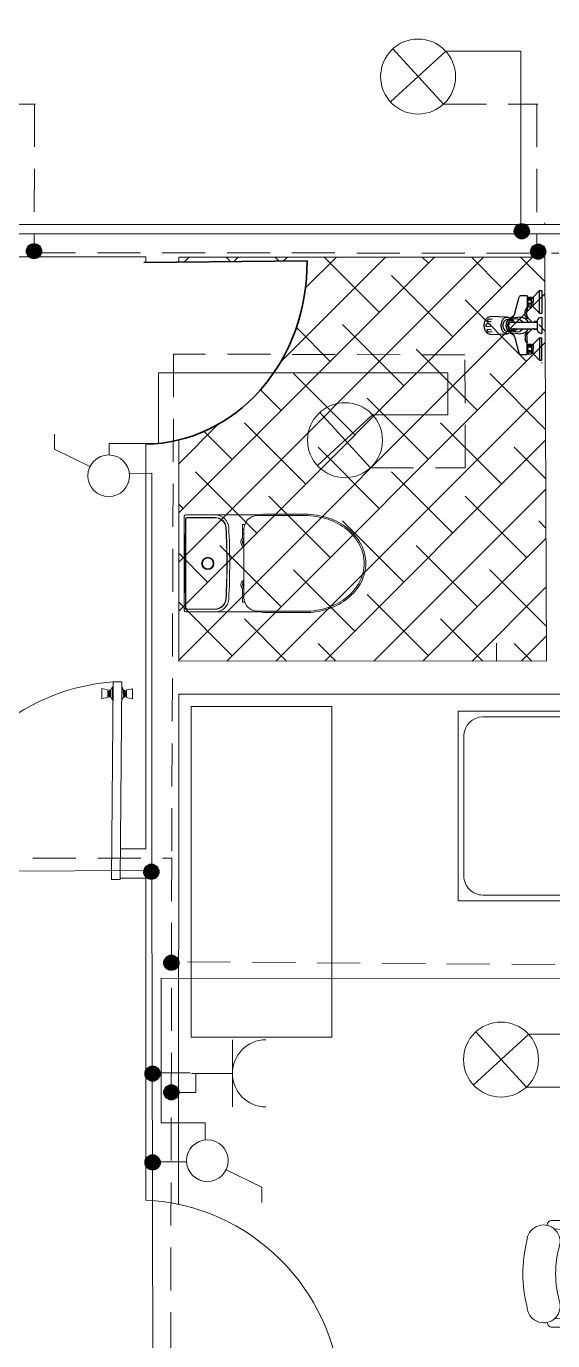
# Model space of a CAD drawing. Header units: millimetres. Extents: x -91.7 to -12.1, y -5.4 to 78.9.
# Drawn here: x -72 to -69.59, y 8.88 to 14.89 of the extents above; entities that cross this region are included whole.
import ezdxf

# ---------------------------------------------------------------- set-up
doc = ezdxf.new("R2010")
doc.units = ezdxf.units.MM
doc.linetypes.add('CONTINUA', pattern=[0])
doc.linetypes.add('STYLE_02', pattern=[0.295276, 0.19685, -0.098425])
doc.layers.get('0').update_dxf_attribs({"lineweight": 15})
for name, color, linetype in [('CabangF', 1, 'CONTINUA'), ('CabangFM', 30, 'CONTINUA'), ('CabangN', 5, 'CONTINUA'), ('HATCHING', 7, 'Continuous'), ('PDF2_Geometry', 7, 'Continuous'), ('Pengamatan furniture dan denah', 7, 'Continuous'), ('WC-DET', 141, 'Continuous')]:
    doc.layers.add(name, color=color, linetype=linetype)
for name, color, linetype, lineweight in [('Denah', 7, 'Continuous', 13), ('Fasa', 1, 'Continuous', 9), ('Fasa MCB to end', 30, 'Continuous', 9), ('Furniture', 253, 'Continuous', 13), ('Lampu', 40, 'Continuous', 13), ('netral', 5, 'STYLE_02', 9), ('Pintu DKK', 7, 'Continuous', 9), ('Saklar', 6, 'Continuous', 13), ('Sanitary', 141, 'Continuous', 5), ('Stop kontak', 3, 'Continuous', 13)]:
    doc.layers.add(name, color=color, linetype=linetype, lineweight=lineweight)

# ---------------------------------------------------------------- blocks, each defined once
blk = doc.blocks.new('pintu benar')
at = {"lineweight": 15}
for p, q in [((19.8073, -25.4658), (21.2684, -25.4593)), ((21.1333, -25.4569), (21.1554, -25.445)), ((21.1333, -25.4569), (21.2309, -25.4565)), ((21.1333, -25.4599), (21.1333, -25.4569)), ((21.2187, -25.3782), (21.1448, -25.3785)), ((21.1539, -25.4228), (21.1448, -25.3785)), ((21.1657, -25.4228), (21.1539, -25.4228)), ((21.1554, -25.445), (21.1554, -25.4376)), ((21.1613, -25.4376), (21.1554, -25.4376)), ((21.1554, -25.445), (21.2087, -25.4447)), ((21.1613, -25.4376), (21.1613, -25.4302)), ((21.1657, -25.4302), (21.1613, -25.4302)), ((21.1613, -25.4376), (21.2027, -25.4374)), ((21.1657, -25.4228), (21.1982, -25.4226)), ((21.1657, -25.4302), (21.1657, -25.4228)), ((21.1657, -25.4302), (21.1983, -25.43)), ((21.1983, -25.43), (21.1982, -25.4226)), ((21.1982, -25.4226), (21.21, -25.4226)), ((21.1983, -25.43), (21.2027, -25.43)), ((21.2027, -25.4374), (21.2027, -25.43)), ((21.2027, -25.4374), (21.2086, -25.4374)), ((21.2087, -25.4447), (21.2086, -25.4374)), ((21.2309, -25.4565), (21.2087, -25.4447)), ((21.21, -25.4226), (21.2187, -25.3782)), ((21.2309, -25.4594), (21.2309, -25.4565)), ((21.2686, -25.5232), (19.8073, -25.5309)), ((21.1336, -25.5249), (21.1336, -25.5279)), ((21.1336, -25.5279), (21.2312, -25.5274)), ((21.1336, -25.5279), (21.1559, -25.5396)), ((21.1545, -25.5618), (21.1458, -25.6062)), ((21.1663, -25.5617), (21.1545, -25.5618)), ((21.1559, -25.5396), (21.2091, -25.5394)), ((21.1559, -25.5396), (21.1559, -25.547)), ((21.1618, -25.547), (21.1559, -25.547)), ((21.1618, -25.547), (21.2032, -25.5468)), ((21.1618, -25.547), (21.1618, -25.5544)), ((21.1663, -25.5543), (21.1618, -25.5544)), ((21.1663, -25.5543), (21.1988, -25.5542)), ((21.1663, -25.5543), (21.1663, -25.5617)), ((21.1663, -25.5617), (21.1988, -25.5616)), ((21.1824, -25.5247), (21.1824, -25.5247)), ((21.1824, -25.5247), (21.1824, -25.5247)), ((21.1988, -25.5542), (21.2032, -25.5542)), ((21.1988, -25.5542), (21.1988, -25.5616)), ((21.1988, -25.5616), (21.2107, -25.5615)), ((21.2032, -25.5468), (21.2032, -25.5542)), ((21.2032, -25.5468), (21.2091, -25.5468)), ((21.2312, -25.5274), (21.2091, -25.5394)), ((21.2091, -25.5394), (21.2091, -25.5468)), ((21.2107, -25.5615), (21.2197, -25.6058)), ((21.2312, -25.5245), (21.2312, -25.5274)), ((21.2197, -25.6058), (21.1458, -25.6062))]:
    blk.add_line(p, q, dxfattribs=at)
for p, q in [((19.8073, -25.5309), (19.8073, -25.4658)), ((21.2684, -25.4593), (21.2686, -25.5232))]:
    blk.add_line(p, q)
at = {"color": 8, "lineweight": 15}
blk.add_arc((19.7554, -25.41), 1.5174, 271.95967, 355.7243, dxfattribs=at)
blk = doc.blocks.new('pintu')
at = {"layer": 'PDF2_Geometry', "lineweight": 35}
blk.add_lwpolyline([(18.0645, 6.0677), (18.4018, 6.0677)], dxfattribs=at)
for points in [[(18.303, 5.8025), (18.3663, 5.8728), (18.4018, 5.9683), (18.4018, 6.0677)], [(18.0645, 5.6927), (18.1539, 5.6927), (18.2398, 5.7322), (18.303, 5.8025)]]:
    blk.add_open_spline(points, degree=3, dxfattribs=at)
blk = doc.blocks.new('LAMPU RUMAH')
at = {"layer": 'Lampu'}
for p, q in [((0.0484, -0.0528), (-0.0484, 0.0528)), ((0.0528, 0.0484), (-0.0528, -0.0484))]:
    blk.add_line(p, q, dxfattribs=at)
blk.add_circle((0, 0), 0.0716, dxfattribs=at)
blk = doc.blocks.new('*U67')
at = {"layer": 'Lampu', "xscale": 2.395947296300988, "yscale": 2.395947296300988, "zscale": 2.395947296300988}
blk.add_blockref('LAMPU RUMAH', (0, 0), dxfattribs=at)
blk = doc.blocks.new('*U68')
at = {"layer": 'Lampu', "color": 0, "linetype": 'ByBlock', "lineweight": -2, "transparency": 16777216}
for p in [(0, 0), (2.3, 0), (4.6, 0)]:
    blk.add_blockref('*U67', p, dxfattribs=at)
blk = doc.blocks.new('saklar 1 seri')
at = {"layer": 'Saklar'}
for p, q in [((-73.1945, 11.4959), (-73.1152, 11.659)), ((-73.1152, 11.659), (-73.0452, 11.659))]:
    blk.add_line(p, q, dxfattribs=at)
blk.add_circle((-73.2362, 11.4102), 0.0954, dxfattribs=at)
blk = doc.blocks.new('COLOKAN RUMAH')
at = {"color": 3, "lineweight": 5}
for p, q in [((0, 0.0803), (0, -0.0803)), ((0, 0), (0.0978, 0))]:
    blk.add_line(p, q, dxfattribs=at)
blk.add_arc((-0.0803, 0), 0.0803, 270, 90, dxfattribs=at)
blk = doc.blocks.new('*U93')
at = {"layer": 'Fasa'}
blk.add_line((-0.1719, 0), (0.1719, 0), dxfattribs=at)
blk = doc.blocks.new('*U94')
at = {"layer": 'Fasa', "color": 0, "linetype": 'ByBlock', "lineweight": -2, "transparency": 16777216}
for p in [(0, 0), (2.3, 0), (4.6, 0)]:
    blk.add_blockref('*U93', p, dxfattribs=at)
blk = doc.blocks.new('*U110')
at = {"layer": 'netral'}
blk.add_line((-0.21635, 0), (0.21635, 0), dxfattribs=at)
blk = doc.blocks.new('*U111')
at = {"layer": 'netral', "color": 0, "linetype": 'ByBlock', "lineweight": -2, "transparency": 16777216}
for p in [(0, 0), (2.3, 0), (4.6, 0)]:
    blk.add_blockref('*U110', p, dxfattribs=at)
blk = doc.blocks.new('CABANG NETRAL')
at = {"layer": 'HATCHING'}
h = blk.add_hatch(dxfattribs=at)
h.set_pattern_fill('ANGLE', color=5)
h.set_pattern_definition([(0, (9.248, -7.627), (0, 6.985), [5.08, -1.905]), (90, (9.248, -7.627), (-6.985, 4e-16), [5.08, -1.905])])
h.paths.add_polyline_path([(-0.0121, 0), (0.0121, 0, 1)])
h.paths.add_polyline_path([(0, 0), (-0.0121, 0, 0.414214), (0, -0.0121)])
h.paths.add_polyline_path([(0.0121, 0), (0, 0), (0, -0.0121, 0.414214)])
h = blk.add_hatch(color=5, dxfattribs=at)
h.dxf.hatch_style = 1
h.paths.add_polyline_path([(-0.0121, 0, 1), (0.0121, 0, 1)])
at = {"layer": 'CabangN'}
blk.add_circle((0, 0), 0.0121, dxfattribs=at)
blk = doc.blocks.new('CABANG FASA')
at = {"layer": 'HATCHING'}
h = blk.add_hatch(color=1, dxfattribs=at)
h.dxf.hatch_style = 1
h.paths.add_polyline_path([(0.0121, 0, 1), (-0.0121, 0, 1)])
at = {"layer": 'CabangF'}
blk.add_circle((0, 0), 0.0121, dxfattribs=at)
blk = doc.blocks.new('CABANG FASA 2')
at = {"layer": 'HATCHING'}
h = blk.add_hatch(color=30, dxfattribs=at)
h.dxf.hatch_style = 1
h.paths.add_polyline_path([(0.0121, 0, 1), (-0.0121, 0, 1)])
at = {"layer": 'CabangFM'}
blk.add_circle((0, 0), 0.0121, dxfattribs=at)
blk = doc.blocks.new('bed')
at = {"color": 0, "ltscale": 20}
for p, q in [((25893.6, 70641.3), (25893.6, 69641.3)), ((27893.6, 70641.3), (25893.6, 70641.3)), ((27893.6, 69641.3), (27893.6, 70641.3)), ((27957.1, 70641.3), (27893.6, 70641.3)), ((27957.1, 69641.3), (27957.1, 70641.3)), ((27863.6, 70611.3), (26023.6, 70611.3)), ((27428.7, 70611.3), (27120.6, 69796.1)), ((27428.7, 70611.3), (27428.7, 69671.3)), ((27499.2, 69723.6), (27499.2, 70559.1)), ((27820.7, 70559.1), (27499.2, 70559.1)), ((27820.7, 70559.1), (27820.7, 69723.6)), ((27863.6, 69671.3), (27863.6, 70611.3)), ((25923.6, 70511.3), (25923.6, 69771.3)), ((27120.6, 69796.1), (27428.7, 69671.3)), ((27820.7, 69723.6), (27499.2, 69723.6)), ((26023.6, 69671.3), (27863.6, 69671.3)), ((25893.6, 69641.3), (27893.6, 69641.3)), ((27893.6, 69641.3), (27493.6, 69641.3)), ((27957.1, 69641.3), (27893.6, 69641.3))]:
    blk.add_line(p, q, dxfattribs=at)
for centre, start, end in [((26023.6, 70511.3), 90.00001, 180), ((26023.6, 69771.3), 180, 270.00001)]:
    blk.add_arc(centre, 100, start, end, dxfattribs=at)
blk = doc.blocks.new('kursi')
at = {"layer": 'Furniture', "ltscale": 0.016}
for p, q in [((18.88447, 7.67135), (18.8231, 7.67106)), ((18.81755, 7.66545), (18.81787, 7.60936)), ((18.89039, 7.6097), (18.89007, 7.6658)), ((18.82068, 7.60658), (18.82068, 7.60658)), ((18.88762, 7.6069), (18.88762, 7.6069))]:
    blk.add_line(p, q, dxfattribs=at)
for centre, radius, start, end in [((18.82313, 7.66548), 0.00558, 90.2717, 180.2717), ((18.88449, 7.66577), 0.00558, 0.2717, 90.2717), ((18.82035, 7.66268), 0.00279, 0.2717, 180.2717), ((18.58443, 7.63535), 0.24027, 354.1308, 6.53463), ((19.12352, 7.63841), 0.24027, 174.1308, 186.53463), ((18.8873, 7.66299), 0.00279, 0.2717, 180.2717), ((18.82066, 7.60937), 0.00279, 180.2717, 270.2717), ((18.83215, 7.60398), 0.0113, 77.59131, 268.70205), ((18.85379, 7.68205), 0.06973, 254.01149, 286.5319), ((18.87616, 7.60419), 0.0113, 271.84134, 102.95208), ((18.8876, 7.60969), 0.00279, 270.2717, 0.2717), ((18.8538, 7.68065), 0.09065, 256.02166, 284.52173)]:
    blk.add_arc(centre, radius, start, end, dxfattribs=at)
blk = doc.blocks.new('blk-C17027-TOP')
at = {"layer": 'Sanitary'}
for p, q in [((-0.1724, 0), (0, 0)), ((0.1724, 0), (0, 0)), ((-0.1774, -0.1127), (-0.1774, -0.005)), ((-0.1679, -0.1127), (-0.1679, -0.0095)), ((-0.1668, -0.1127), (-0.1668, -0.01)), ((-0.1629, -0.0045), (0, -0.0045)), ((0, -0.005), (-0.1618, -0.005)), ((-0.105, -0.0014), (-0.11, -0.005)), ((0, -0.0014), (-0.105, -0.0014)), ((-0.105, -0.0014), (-0.1014, -0.005)), ((0, -0.0014), (0.105, -0.0014)), ((0.1629, -0.0045), (0, -0.0045)), ((0, -0.005), (0.1618, -0.005)), ((0.105, -0.0014), (0.1014, -0.005)), ((0.105, -0.0014), (0.11, -0.005)), ((0.1668, -0.1127), (0.1668, -0.01)), ((0.1679, -0.1127), (0.1679, -0.0095)), ((0.1774, -0.1127), (0.1774, -0.005)), ((-0.1774, -0.278), (-0.1774, -0.1056)), ((0.1774, -0.278), (0.1774, -0.1056)), ((-0.142, -0.2132), (-0.142, -0.2211)), ((-0.125, -0.2127), (-0.1415, -0.2127)), ((-0.125, -0.2182), (0, -0.2182)), ((-0.1245, -0.2132), (-0.1245, -0.2182)), ((-0.107, -0.2127), (-0.124, -0.2127)), ((-0.1093, -0.2137), (-0.1093, -0.2182)), ((-0.0915, -0.2127), (-0.1083, -0.2127)), ((-0.0905, -0.2137), (-0.0905, -0.2182)), ((0.125, -0.2182), (0, -0.2182)), ((0.0905, -0.2137), (0.0905, -0.2182)), ((0.0915, -0.2127), (0.1083, -0.2127)), ((0.107, -0.2127), (0.124, -0.2127)), ((0.1093, -0.2137), (0.1093, -0.2182)), ((0.1245, -0.2132), (0.1245, -0.2182)), ((0.125, -0.2127), (0.1415, -0.2127)), ((0.142, -0.2132), (0.142, -0.2211)), ((-0.175, -0.2682), (-0.175, -0.4407)), ((0.175, -0.2682), (0.175, -0.4407)), ((-0.18, -0.4407), (-0.18, -0.2937)), ((0.18, -0.4407), (0.18, -0.2937))]:
    blk.add_line(p, q, dxfattribs=at)
for points in [[(-0.18, -0.4407, 0.08084), (-0.1658, -0.5281, 0.089347), (-0.1273, -0.5984, 0.104774), (-0.0668, -0.6476, 0.119089), (0, -0.6637, 0.119089)], [(-0.175, -0.4407, 0.08062), (-0.1612, -0.5259, 0.089209), (-0.1237, -0.5945, 0.104834), (-0.065, -0.6424, 0.11939), (0, -0.6582, 0.11939)], [(0, -0.6637, 0.119089), (0.0668, -0.6476, 0.104774), (0.1273, -0.5984, 0.089347), (0.1658, -0.5281, 0.08084), (0.18, -0.4407, 0.08084)], [(0.175, -0.4407, -0.08062), (0.1612, -0.5259, -0.089209), (0.1237, -0.5945, -0.104834), (0.065, -0.6424, -0.11939), (0, -0.6582, -0.11939)]]:
    blk.add_lwpolyline(points, format="xyb", dxfattribs=at)
for radius in [0.0225, 0.02]:
    blk.add_circle((0, -0.0859), radius, dxfattribs=at)
for centre, radius, start, end in [((-0.1724, -0.005), 0.005, 90, 180), ((0.1724, -0.005), 0.005, 0, 90), ((-0.1629, -0.0095), 0.005, 90, 180), ((-0.1618, -0.01), 0.005, 90, 180), ((0.1618, -0.01), 0.005, 0, 90), ((0.1629, -0.0095), 0.005, 0, 90), ((-0.1274, -0.1127), 0.05, 180, 267.0181), ((-0.1274, -0.1127), 0.0405, 180, 267.0181), ((-0.1274, -0.1127), 0.0394, 180, 267.0181), ((0.1274, -0.1127), 0.0394, 272.9819, 0), ((0.1274, -0.1127), 0.0405, 272.9819, 0), ((0.1274, -0.1127), 0.05, 272.9819, 0), ((0, 2.334), 2.5, 267.0181, 270), ((0, 2.334), 2.4905, 267.0181, 270), ((0, 2.334), 2.4894, 267.0181, 270), ((0, 2.334), 2.4894, 270, 272.9819), ((0, 2.334), 2.4905, 270, 272.9819), ((0, 2.334), 2.5, 270, 272.9819), ((-0.125, -0.2682), 0.05, 90, 180), ((-0.1415, -0.2132), 0.0005, 89.9996, 180), ((-0.125, -0.2132), 0.0005, 0, 89.9996), ((-0.124, -0.2132), 0.0005, 90.0019, 180), ((-0.1083, -0.2137), 0.001, 90, 180), ((-0.0945, -0.2027), 0.01, 270, 308.9424), ((-0.0915, -0.2137), 0.001, 0, 90), ((-0.0775, -0.2237), 0.017, 19.0945, 128.9424), ((-0.0775, -0.2237), 0.0113, 29.4812, 150.5188), ((-0.0775, -0.2237), 0.01, 33.7876, 146.2124), ((0.0775, -0.2237), 0.017, 51.0576, 160.9055), ((0.0775, -0.2237), 0.0113, 29.4812, 150.5188), ((0.0775, -0.2237), 0.01, 33.7876, 146.2124), ((0.0945, -0.2027), 0.01, 231.0576, 270), ((0.0915, -0.2137), 0.001, 90, 180), ((0.1083, -0.2137), 0.001, 0, 90), ((0.124, -0.2132), 0.0005, 0, 89.9981), ((0.125, -0.2132), 0.0005, 90.0004, 180), ((0.125, -0.2682), 0.05, 0, 90), ((0.1415, -0.2132), 0.0005, 0, 90.0004), ((-0.13, -0.2937), 0.05, 154.1581, 180), ((0.13, -0.2937), 0.05, 0, 26.1649)]:
    blk.add_arc(centre, radius, start, end, dxfattribs=at)
blk = doc.blocks.new('WC-SH-04')
at = {"layer": 'WC-DET', "color": 252}
for p, q in [((-0.1186, 0, 0), (-0.1206, 0, 0)), ((-0.1186, 0, 0), (-0.1206, 0, 0)), ((-0.111, 0, 0), (-0.039, 0, 0)), ((-0.111, -0.008, 0), (-0.111, 0, 0)), ((-0.039, -0.008, 0), (-0.039, 0, 0)), ((-0.0261, -0.0019, 0), (-0.0261, 0, 0)), ((0.0261, 0, 0), (-0.0261, 0, 0)), ((0.0261, -0.0019, 0), (0.0261, 0, 0)), ((0.111, 0, 0), (0.039, 0, 0)), ((0.039, -0.008, 0), (0.039, 0, 0)), ((0.111, -0.008, 0), (0.111, 0, 0)), ((-0.039, -0.008, 0), (-0.111, -0.008, 0)), ((-0.0916, -0.0274, 0), (-0.111, -0.008, 0)), ((-0.089, -0.033, 0), (-0.0905, -0.034, 0)), ((-0.0905, -0.044, 0), (-0.0905, -0.034, 0)), ((-0.0902, -0.028, 0), (-0.0882, -0.028, 0)), ((-0.0882, -0.033, 0), (-0.089, -0.033, 0)), ((-0.0882, -0.033, 0), (-0.0882, -0.028, 0)), ((-0.0882, -0.028, 0), (-0.075, -0.028, 0)), ((-0.0618, -0.033, 0), (-0.0882, -0.033, 0)), ((-0.0871, -0.033, 0), (-0.0871, -0.028, 0)), ((-0.0805, -0.034, 0), (-0.0848, -0.034, 0)), ((-0.0848, -0.034, 0), (-0.0848, -0.044, 0)), ((-0.0805, -0.034, 0), (-0.0805, -0.044, 0)), ((-0.0618, -0.028, 0), (-0.075, -0.028, 0)), ((-0.0695, -0.034, 0), (-0.0652, -0.034, 0)), ((-0.0695, -0.034, 0), (-0.0695, -0.044, 0)), ((-0.0652, -0.034, 0), (-0.0652, -0.044, 0)), ((-0.0629, -0.033, 0), (-0.0629, -0.028, 0)), ((-0.0618, -0.033, 0), (-0.0618, -0.028, 0)), ((-0.0598, -0.028, 0), (-0.0618, -0.028, 0)), ((-0.061, -0.033, 0), (-0.0618, -0.033, 0)), ((-0.061, -0.033, 0), (-0.0595, -0.034, 0)), ((-0.0595, -0.044, 0), (-0.0595, -0.034, 0)), ((-0.0584, -0.0274, 0), (-0.039, -0.008, 0)), ((-0.011, -0.0265, 0), (-0.0104, -0.0265, 0)), ((0.0104, -0.0152, 0), (-0.0104, -0.0152, 0)), ((-0.0104, -0.0265, 0), (-0.0104, -0.0152, 0)), ((-0.0104, -0.0333, 0), (-0.0104, -0.0265, 0)), ((-0.0104, -0.098, 0), (-0.0104, -0.0333, 0)), ((0.0104, -0.0265, 0), (0.0104, -0.0152, 0)), ((0.0104, -0.0265, 0), (0.011, -0.0265, 0)), ((0.0104, -0.0333, 0), (0.0104, -0.0265, 0)), ((0.0104, -0.098, 0), (0.0104, -0.0333, 0)), ((0.039, -0.008, 0), (0.111, -0.008, 0)), ((0.0584, -0.0274, 0), (0.039, -0.008, 0)), ((0.061, -0.033, 0), (0.0595, -0.034, 0)), ((0.0595, -0.044, 0), (0.0595, -0.034, 0)), ((0.0598, -0.028, 0), (0.0618, -0.028, 0)), ((0.061, -0.033, 0), (0.0618, -0.033, 0)), ((0.0618, -0.033, 0), (0.0618, -0.028, 0)), ((0.0618, -0.028, 0), (0.075, -0.028, 0)), ((0.0618, -0.033, 0), (0.0882, -0.033, 0)), ((0.0629, -0.033, 0), (0.0629, -0.028, 0)), ((0.0695, -0.034, 0), (0.0652, -0.034, 0)), ((0.0652, -0.034, 0), (0.0652, -0.044, 0)), ((0.0695, -0.034, 0), (0.0695, -0.044, 0)), ((0.0882, -0.028, 0), (0.075, -0.028, 0)), ((0.0805, -0.034, 0), (0.0848, -0.034, 0)), ((0.0805, -0.034, 0), (0.0805, -0.044, 0)), ((0.0848, -0.034, 0), (0.0848, -0.044, 0)), ((0.0871, -0.033, 0), (0.0871, -0.028, 0)), ((0.0882, -0.033, 0), (0.0882, -0.028, 0)), ((0.0902, -0.028, 0), (0.0882, -0.028, 0)), ((0.0882, -0.033, 0), (0.089, -0.033, 0)), ((0.089, -0.033, 0), (0.0905, -0.034, 0)), ((0.0905, -0.044, 0), (0.0905, -0.034, 0)), ((0.0916, -0.0274, 0), (0.111, -0.008, 0)), ((-0.0941, -0.047, 0), (-0.0843, -0.047, 0)), ((-0.0941, -0.047, 0), (-0.0941, -0.0697, 0)), ((-0.0389, -0.0866, 0), (-0.0918, -0.0726, 0)), ((-0.089, -0.045, 0), (-0.0905, -0.044, 0)), ((-0.0843, -0.045, 0), (-0.089, -0.045, 0)), ((-0.0805, -0.044, 0), (-0.0848, -0.044, 0)), ((-0.0843, -0.047, 0), (-0.0843, -0.045, 0)), ((-0.075, -0.045, 0), (-0.0843, -0.045, 0)), ((-0.0843, -0.047, 0), (-0.0657, -0.047, 0)), ((-0.075, -0.045, 0), (-0.0657, -0.045, 0)), ((-0.0695, -0.044, 0), (-0.0652, -0.044, 0)), ((-0.0657, -0.047, 0), (-0.0657, -0.045, 0)), ((-0.0657, -0.045, 0), (-0.061, -0.045, 0)), ((-0.0657, -0.047, 0), (-0.0517, -0.047, 0)), ((-0.061, -0.045, 0), (-0.0595, -0.044, 0)), ((-0.0327, -0.048, 0), (-0.0489, -0.048, 0)), ((-0.0431, -0.048, 0), (-0.0489, -0.048, 0)), ((-0.0327, -0.053, 0), (-0.045, -0.053, 0)), ((-0.0431, -0.053, 0), (-0.045, -0.053, 0)), ((-0.0226, -0.102, 0), (-0.0265, -0.0685, 0)), ((-0.021, -0.0785, 0), (-0.0187, -0.098, 0)), ((0.021, -0.0785, 0), (0.0187, -0.098, 0)), ((0.0265, -0.0685, 0), (0.0226, -0.102, 0)), ((0.0327, -0.048, 0), (0.0489, -0.048, 0)), ((0.0327, -0.053, 0), (0.045, -0.053, 0)), ((0.0389, -0.0866, 0), (0.0918, -0.0726, 0)), ((0.0431, -0.048, 0), (0.0489, -0.048, 0)), ((0.0431, -0.048, 0), (0.0489, -0.048, 0)), ((0.0431, -0.053, 0), (0.045, -0.053, 0)), ((0.0657, -0.047, 0), (0.0517, -0.047, 0)), ((0.061, -0.045, 0), (0.0595, -0.044, 0)), ((0.0657, -0.045, 0), (0.061, -0.045, 0)), ((0.0695, -0.044, 0), (0.0652, -0.044, 0)), ((0.0657, -0.047, 0), (0.0657, -0.045, 0)), ((0.075, -0.045, 0), (0.0657, -0.045, 0)), ((0.0843, -0.047, 0), (0.0657, -0.047, 0)), ((0.075, -0.045, 0), (0.0843, -0.045, 0)), ((0.0805, -0.044, 0), (0.0848, -0.044, 0)), ((0.0843, -0.047, 0), (0.0843, -0.045, 0)), ((0.0843, -0.045, 0), (0.089, -0.045, 0)), ((0.0941, -0.047, 0), (0.0843, -0.047, 0)), ((0.089, -0.045, 0), (0.0905, -0.044, 0)), ((0.0941, -0.047, 0), (0.0941, -0.0697, 0)), ((-0.0284, -0.1645, 0), (-0.0269, -0.1118, 0)), ((-0.02, -0.1235, 0), (-0.02, -0.1239, 0)), ((-0.02, -0.1239, 0), (-0.02, -0.1235, 0)), ((-0.019, -0.1004, 0), (-0.019, -0.1104, 0)), ((0.019, -0.1004, 0), (0.019, -0.1104, 0)), ((0.02, -0.1239, 0), (0.02, -0.1235, 0)), ((0.02, -0.1235, 0), (0.02, -0.1239, 0)), ((0.0269, -0.1118, 0), (0.0284, -0.1645, 0)), ((-0.0205, -0.1593, 0), (-0.0212, -0.1711, 0)), ((-0.0137, -0.1624, 0), (-0.0127, -0.1755, 0)), ((-0.0031, -0.164, 0), (-0.0041, -0.1774, 0)), ((0.0039, -0.164, 0), (0.0049, -0.1773, 0)), ((0.0126, -0.1624, 0), (0.0116, -0.1755, 0)), ((0.0193, -0.1593, 0), (0.02, -0.1711, 0))]:
    blk.add_line(p, q, dxfattribs=at)
at = {"layer": 'WC-DET', "color": 252, "elevation": 0}
for points in [[(-0.0104, -0.0156, 0.107789), (-0.011, -0.0158, 0.105454), (-0.012, -0.017, 0.068065), (-0.0125, -0.0185, 0.05423), (-0.0128, -0.0205, 0.05423), (-0.0125, -0.0225, 0.068065), (-0.012, -0.0241, 0.105454), (-0.011, -0.0252, 0.107789), (-0.0104, -0.0255, 0.167024)], [(0.0104, -0.0156, -0.107789), (0.011, -0.0158, -0.105454), (0.012, -0.017, -0.068065), (0.0125, -0.0185, -0.05423), (0.0128, -0.0205, -0.05423), (0.0125, -0.0225, -0.068065), (0.012, -0.0241, -0.105454), (0.011, -0.0252, -0.107789), (0.0104, -0.0255, -0.167024)], [(-0.0227, -0.1022, 0.046559), (-0.025, -0.1052, 0.138393), (-0.0269, -0.1118, 0.138393)], [(-0.0269, -0.1118, 0.138393), (-0.025, -0.1183, 0.107066)], [(-0.025, -0.1183, 0.107066), (-0.019, -0.1246, 0.080489), (-0.0107, -0.1285, 0.06831), (0, -0.1299, 0.06831), (0.0107, -0.1285, 0.080489), (0.019, -0.1246, 0.107066), (0.025, -0.1183, 0.138393), (0.0269, -0.1118, 0.138393)], [(-0.0188, -0.0988, 0.001727), (-0.019, -0.0989, 0.060206), (-0.0227, -0.1022, 0.138393)], [(-0.0104, -0.0891, 0.04342), (-0.0134, -0.0909, 0.106756), (-0.0177, -0.0955, 0.133256), (-0.019, -0.1004, 0.133256), (-0.0177, -0.1052, 0.106756), (-0.0134, -0.1099, 0.082828), (-0.0075, -0.1127, 0.071352), (0, -0.1138, 0.071352), (0.0075, -0.1127, 0.082828), (0.0134, -0.1099, 0.106756), (0.0177, -0.1052, 0.133256), (0.019, -0.1004, 0.133256), (0.0177, -0.0955, 0.106756), (0.0134, -0.0909, 0.04342), (0.0104, -0.0891, 0.071352)], [(-0.019, -0.1104, 0.133256), (-0.0177, -0.1153, 0.106756), (-0.0134, -0.1199, 0.082828), (-0.0075, -0.1228, 0.071352), (0, -0.1238, 0.071352), (0.0075, -0.1228, 0.082828), (0.0134, -0.1199, 0.106756), (0.0177, -0.1153, 0.133256), (0.019, -0.1104, 0.133256)], [(-0.0104, -0.0902, 0.011883), (-0.0111, -0.0906, 0.107008), (-0.0146, -0.0943, 0.137127), (-0.0157, -0.0982, 0.137127), (-0.0146, -0.102, 0.107008), (-0.0111, -0.1058, 0.081063), (-0.0062, -0.108, 0.069042), (0, -0.1089, 0.069042), (0.0062, -0.108, 0.081063), (0.0111, -0.1058, 0.107008), (0.0146, -0.102, 0.137127), (0.0157, -0.0982, 0.137127), (0.0146, -0.0943, 0.107008), (0.0111, -0.0906, 0.011883), (0.0104, -0.0902, 0.069042)], [(-0.0104, -0.098, 0.133256), (-0.0097, -0.1007, 0.106756), (-0.0074, -0.1032, 0.082828), (-0.0041, -0.1048, 0.071352), (0, -0.1054, 0.071352), (0.0041, -0.1048, 0.082828), (0.0074, -0.1032, 0.106756), (0.0097, -0.1007, 0.133256), (0.0104, -0.098, 0.133256)], [(0.0226, -0.102, 0.05685), (0.019, -0.0989, 0.001727), (0.0188, -0.0988, 0.06831)], [(0.0269, -0.1118, 0.138393), (0.025, -0.1052, 0.049912), (0.0226, -0.102, 0.001727)], [(-0.0284, -0.1645, 0.13711), (-0.0265, -0.1715, 0.107008), (-0.0201, -0.1783, 0.081071), (-0.0113, -0.1824, 0.069052), (0, -0.184, 0.069052), (0.0113, -0.1825, 0.081071), (0.0201, -0.1784, 0.107008), (0.0265, -0.1717, 0.134397), (0.0284, -0.1645, 0.13711)], [(-0.0212, -0.1711, 0.062393), (-0.0141, -0.1752, 0.004199), (-0.0127, -0.1755, 0.026826)], [(-0.0041, -0.1774, 0.019373), (0, -0.1775, 0.026088), (0.0049, -0.1773, 0.070474)], [(0.02, -0.1711, -0.062393), (0.0129, -0.1752, -0.004199), (0.0116, -0.1755, -0.026826)]]:
    blk.add_lwpolyline(points, format="xyb", dxfattribs=at)
at = {"layer": 'WC-DET', "color": 252}
for centre, radius, start, end in [((-0.0902, -0.026, 0), 0.002, 225, 270), ((-0.0905, -0.0486, 0), 0.0156, 68.6482, 84.451), ((-0.075, -0.0485, 0), 0.0155, 90, 110.6935), ((-0.075, -0.0485, 0), 0.0155, 69.3065, 90), ((-0.0595, -0.0486, 0), 0.0156, 95.549, 111.3518), ((-0.0598, -0.026, 0), 0.002, 270, 315), ((-0.0379, -0.0235, 0), 0.025, 282.0253, 314.9102), ((-0.014, -0.0019, 0), 0.012, 180, 247.9395), ((0, -0.056, 0), 0.025, 114.6498, 143.8543), ((-0.0086, 0.0085, 0), 0.0237, 245.2145, 263.2586), ((-0.0016, -0.0205, 0), 0.0112, 151.2949, 212.6892), ((-0.0086, 0.0085, 0), 0.0237, 263.2586, 265.6169), ((0.0086, 0.0085, 0), 0.0237, 274.3831, 276.7414), ((0, -0.056, 0), 0.025, 36.1457, 65.3502), ((0.0016, -0.0205, 0), 0.0112, 327.3108, 28.7051), ((0.0086, 0.0085, 0), 0.0237, 276.7414, 294.7855), ((0.014, -0.0019, 0), 0.012, 292.0605, 0), ((0.0379, -0.0235, 0), 0.025, 225.0898, 257.9747), ((0.0598, -0.026, 0), 0.002, 225, 270), ((0.0595, -0.0486, 0), 0.0156, 68.6482, 84.451), ((0.075, -0.0485, 0), 0.0155, 90, 110.6935), ((0.075, -0.0485, 0), 0.0155, 69.3065, 90), ((0.0905, -0.0486, 0), 0.0156, 95.549, 111.3518), ((0.0902, -0.026, 0), 0.002, 270, 315), ((-0.0911, -0.0697, 0), 0.003, 180, 255.2173), ((-0.0905, -0.0294, 0), 0.0156, 275.549, 291.3518), ((-0.075, -0.0295, 0), 0.0155, 249.3065, 270), ((-0.075, -0.0295, 0), 0.0155, 270, 290.6935), ((-0.0595, -0.0294, 0), 0.0156, 248.6482, 264.451), ((-0.045, -0.038, 0), 0.015, 216.8699, 270), ((-0.045, -0.038, 0), 0.015, 216.8699, 270), ((-0.0517, -0.049, 0), 0.002, 46.117, 90), ((-0.0492, -0.0464, 0), 0.00165, 226.117, 278.5421), ((-0.0379, -0.0286, 0), 0.025, 282.0253, 314.9102), ((0, -0.0685, 0), 0.0265, 113.1702, 180), ((0, -0.0785, 0), 0.021, 119.7696, 180), ((0, -0.0928, 0), 0.018, 125.3989, 189.1897), ((0, -0.0685, 0), 0.0265, 0, 66.8298), ((0, -0.0785, 0), 0.021, 0, 60.2304), ((0.0379, -0.0286, 0), 0.025, 225.0898, 257.9747), ((0.045, -0.038, 0), 0.015, 270, 323.1301), ((0.045, -0.038, 0), 0.015, 270, 323.1301), ((0.045, -0.038, 0), 0.015, 270, 323.1301), ((0.045, -0.038, 0), 0.015, 270, 323.1301), ((0.0492, -0.0464, 0), 0.00165, 261.4579, 313.883), ((0.0517, -0.049, 0), 0.002, 90, 133.883), ((0.0595, -0.0294, 0), 0.0156, 275.549, 291.3518), ((0.075, -0.0295, 0), 0.0155, 249.3065, 270), ((0.075, -0.0295, 0), 0.0155, 270, 290.6935), ((0.0905, -0.0294, 0), 0.0156, 248.6482, 264.451), ((0.0911, -0.0697, 0), 0.003, 284.7827, 0), ((-0.0463, -0.1105, 0), 0.025, 19.5009, 75.2173), ((-0.0453, -0.1108, 0), 0.025, 25.9993, 75.2173), ((-0.015, -0.0928, 0), 0.0015, 60.8055, 209.3011), ((0, -0.0928, 0), 0.0121, 149.9163, 165.2072), ((0, -0.0928, 0), 0.0121, 149.9163, 165.2072), ((0, -0.0928, 0), 0.0121, 14.7928, 30.0837), ((0.015, -0.0928, 0), 0.0015, 330.6989, 119.1945), ((0.0463, -0.1105, 0), 0.025, 104.7827, 160.4991), ((0.0453, -0.1108, 0), 0.025, 104.7827, 154.0007)]:
    blk.add_arc(centre, radius, start, end, dxfattribs=at)

msp = doc.modelspace()

# ---------------------------------------------------------------- hatches: boundary and pattern name
at = {"layer": 'Denah'}
h = msp.add_hatch(dxfattribs=at)
h.set_pattern_fill('ANGLE', color=253)
h.set_pattern_definition([(0, (0, 0), (0, 6.985), [5.08, -1.905]), (90, (0, 0), (-6.985, 4e-16), [5.08, -1.905])])
edge = h.paths.add_edge_path()
edge.add_spline(control_points=[(-70.926, 13.2283), (-71.0645, 13.0712), (-71.2538, 12.9817), (-71.4519, 12.9797)], knot_values=[0, 0, 0, 0, 1, 1, 1, 1], degree=3, periodic=0)
edge.add_line((-71.3006, 13.0007), (-71.3008, 11.9867))
edge.add_line((-71.3008, 11.9867), (-69.6174, 11.9885))
edge.add_line((-69.6174, 11.9885), (-69.6245, 13.835))
edge.add_line((-69.6245, 13.835), (-71.3005, 13.8355))
edge.add_line((-71.3005, 13.8355), (-71.3005, 13.8121))
edge.add_line((-71.3005, 13.8121), (-70.713, 13.818))
edge.add_spline(control_points=[(-70.713, 13.818), (-70.7108, 13.5977), (-70.7875, 13.3855), (-70.926, 13.2283)], knot_values=[0, 0, 0, 0, 1, 1, 1, 1], degree=3, periodic=0)
h.paths.add_polyline_path([(-70.6816, 14.4394, -0.104834), (-70.7416, 14.3658, -0.089209), (-70.8274, 14.319, -0.08062), (-70.934, 14.3017), (-70.934, 14.2954, 0.08084), (-70.8247, 14.3132, 0.089347), (-70.7367, 14.3614, 0.104774), (-70.6751, 14.437, 0.119089), (-70.6549, 14.5207, 0.122192), (-70.6816, 14.602, -0.11939), (-70.6619, 14.5207, -0.11939)])
h.paths.add_polyline_path([(-71.3445, 14.3119), (-71.3445, 14.3105, 0.399051), (-71.2939, 14.3585, 0.013012), (-71.2897, 14.5207, 0.013015), (-71.2953, 14.6827, -0.013012), (-71.2911, 14.5207, -0.013012), (-71.2953, 14.3586, -0.399051)], flags=17)
h.paths.add_polyline_path([(-71.4737, 14.7308), (-71.3445, 14.7308), (-71.3445, 14.7294), (-71.473, 14.7294, 0.414214), (-71.4793, 14.7232), (-71.4793, 14.7218, -0.554719)], flags=17)
h.paths.add_polyline_path([(-71.4855, 14.7365), (-71.4855, 14.6538), (-71.4838, 14.6521), (-71.4799, 14.6575), (-71.4799, 14.7245)], flags=17)
h.paths.add_polyline_path([(-71.2221, 14.631, 0.171573), (-71.2193, 14.6389), (-71.2168, 14.656, 1.092277), (-71.2193, 14.6562), (-71.2193, 14.6352), (-71.2193, 14.635, 1.143199), (-71.2169, 14.6356, 0.628805), (-71.2125, 14.5976), (-71.2125, 14.6053, -0.777886)], flags=17)
h.paths.add_polyline_path([(-71.282, 14.3579, 0.013012), (-71.2778, 14.5207, 0.013012), (-71.282, 14.6834, 0.399051), (-71.3445, 14.7427), (-71.1377, 14.7427), (-70.934, 14.7397), (-71.15, 14.7397, 0.447702), (-71.2181, 14.6759, 1.004151), (-71.2193, 14.6758), (-71.2193, 14.6984), (-71.2088, 14.6984, -0.31589), (-71.15, 14.7397), (-71.3394, 14.7425, -0.375398), (-71.282, 14.6834, -0.013012), (-71.2778, 14.5207, -0.013012), (-71.282, 14.3579, -0.399051), (-71.3445, 14.2986), (-71.15, 14.3017, -0.31589), (-71.2088, 14.343), (-71.2193, 14.343), (-71.2193, 14.3642), (-71.2193, 14.3868), (-71.2193, 14.4025, 0.270305), (-71.2166, 14.4148, -0.463449), (-71.2125, 14.436), (-71.2125, 14.4438, 0.519724), (-71.2221, 14.4103, 0.175799), (-71.2125, 14.4114, -0.175799), (-71.2221, 14.4103, -0.106913), (-71.2193, 14.4058, -0.287189), (-71.2189, 14.4071, -0.589563), (-71.2125, 14.4438), (-71.2125, 14.3649), (-71.2125, 14.3649, 0.43794), (-71.1456, 14.3018, 0.03397), (-71.1377, 14.2986), (-71.3534, 14.2986), (-71.4793, 14.2986, -0.414214), (-71.4855, 14.3049), (-71.4855, 14.5207), (-71.4793, 14.5207), (-71.4793, 14.3182, 0.414214), (-71.473, 14.3119), (-71.4698, 14.3119, -0.627271), (-71.4799, 14.3168), (-71.4855, 14.3049, 0.414214), (-71.4793, 14.2986), (-71.3445, 14.2986, 0.399051)])
h.paths.add_polyline_path([(-71.4799, 14.3839), (-71.4838, 14.3893), (-71.4799, 14.3931)], flags=16)
h.paths.add_polyline_path([(-71.353, 14.5207, -1), (-71.4031, 14.5207, -1)], flags=17)
h.paths.add_polyline_path([(-69.9175, 15.6793, 0.439573), (-69.9161, 15.6833, 0.618862)], flags=17)
h.paths.add_polyline_path([(-69.9161, 15.691), (-69.9161, 15.7035), (-69.9161, 15.73), (-69.9161, 15.7441), (-69.9487, 15.7441, 0.340512), (-69.9528, 15.7409), (-69.9729, 15.665, -0.218118), (-69.9918, 15.6419), (-69.9469, 15.6472, -0.223015), (-69.9157, 15.6388, -0.138194), (-69.9247, 15.656), (-69.9247, 15.6738, -0.236068)])
h.paths.add_polyline_path([(-69.98, 15.6297, -0.039809), (-69.9774, 15.6259, -0.066818), (-69.9732, 15.6241), (-69.935, 15.6241, 0.33406), (-69.9683, 15.6384), (-69.9821, 15.6328, -0.610427)])
h.paths.add_polyline_path([(-69.9893, 15.6241, -0.194325), (-69.9839, 15.6301, 0.137127), (-69.9895, 15.6317, 0.342334), (-69.9931, 15.6231, -0.133256)])
h.paths.add_polyline_path([(-69.9608, 15.5942), (-69.9732, 15.5942, -0.143499), (-69.9818, 15.5898, -1.5), (-69.9818, 15.5833, 0.242854)])
h.paths.add_polyline_path([(-69.9729, 15.5533), (-69.9528, 15.4774, 0.340512), (-69.9487, 15.4742), (-69.9161, 15.4742), (-69.9161, 15.4883), (-69.9161, 15.5149), (-69.9161, 15.5273, -0.236068), (-69.9247, 15.5446), (-69.9247, 15.5623, -0.152267), (-69.9193, 15.583, -0.205736), (-69.9469, 15.5711), (-69.9918, 15.5764, -0.218118)])
h.paths.add_polyline_path([(-69.9118, 15.4875), (-69.9118, 15.4883), (-69.9132, 15.4883), (-69.9132, 15.4875)], flags=17)
h.paths.add_polyline_path([(-69.9118, 15.5094), (-69.9118, 15.5149), (-69.9132, 15.5149), (-69.9132, 15.5094)], flags=17)
h.paths.add_polyline_path([(-69.9132, 15.5217), (-69.9132, 15.5157), (-69.9118, 15.5157, -0.069062)], flags=17)
h.paths.add_polyline_path([(-69.9132, 15.5016), (-69.9132, 15.4937), (-69.9118, 15.4937, -0.090539)], flags=17)
h.paths.add_polyline_path([(-69.8602, 15.4499), (-69.8928, 15.4826), (-69.896, 15.4826), (-69.896, 15.4793), (-69.8975, 15.4793), (-69.896, 15.4815, 0.10746), (-69.8989, 15.4906, 0.130215), (-69.896, 15.5016, 0.130215), (-69.8989, 15.5126, 0.10746), (-69.896, 15.5217), (-69.8975, 15.5238), (-69.909, 15.5238, -0.336452), (-69.9247, 15.5446), (-69.9247, 15.5474), (-69.9175, 15.5623, -0.184567), (-69.9036, 15.5838, 0.088633), (-69.8964, 15.5942), (-69.8867, 15.5942), (-69.8811, 15.5942, -0.618205), (-69.8842, 15.5921, 0.160337), (-69.8742, 15.5915, 0.167721), (-69.8714, 15.5934, 0.20892), (-69.8705, 15.5948, 0.11878), (-69.8659, 15.5796, 0.29591), (-69.8487, 15.572), (-69.8487, 15.6464, 0.29591), (-69.8659, 15.6387, 0.103597), (-69.8703, 15.6255, 0.039066), (-69.8705, 15.6202, 0.197036), (-69.8708, 15.6241), (-69.8751, 15.6241, -0.629076), (-69.872, 15.6263, 0.161252), (-69.8821, 15.6268, 0.164449), (-69.8848, 15.6249, 0.107789), (-69.8852, 15.6241), (-69.8879, 15.6241, -0.298489), (-69.8703, 15.6255, -0.078896), (-69.8674, 15.6358, -0.305442), (-69.8514, 15.6466), (-69.8487, 15.6466), (-69.8487, 15.5717), (-69.8514, 15.5717, -0.305442), (-69.8674, 15.5825, -0.078896), (-69.8703, 15.5928, -0.298489), (-69.8879, 15.5942), (-69.8964, 15.5942, -0.128122), (-69.9079, 15.5802, 0.14448), (-69.9175, 15.5623), (-69.9175, 15.5383, 1.253552), (-69.9225, 15.535, 0.213185), (-69.909, 15.5238), (-69.8896, 15.5238), (-69.8602, 15.5532), (-69.8487, 15.5532), (-69.8487, 15.4499)])
h.paths.add_polyline_path([(-69.896, 15.4843), (-69.896, 15.4826), (-69.8954, 15.4843)], flags=16)
at = {"layer": 'Denah', "transparency": 33554495}
h = msp.add_hatch(dxfattribs=at)
h.set_pattern_fill('ANSI38', color=253, scale=0.05)
edge = h.paths.add_edge_path()
edge.add_line((-69.6245, 13.835), (-71.3005, 13.8355))
edge.add_line((-71.3005, 13.8355), (-71.3005, 13.8121))
edge.add_line((-71.3005, 13.8121), (-70.713, 13.818))
edge.add_spline(control_points=[(-70.713, 13.818), (-70.7108, 13.5977), (-70.7875, 13.3855), (-70.926, 13.2283)], knot_values=[0, 0, 0, 0, 1, 1, 1, 1], degree=3, periodic=0)
edge.add_spline(control_points=[(-70.926, 13.2283), (-71.0642, 13.0715), (-71.253, 12.9821), (-71.4506, 12.9797)], knot_values=[0.002141, 0.002141, 0.002141, 0.002141, 1, 1, 1, 1], degree=3, periodic=0)
edge.add_line((-71.3006, 13.0036), (-71.3008, 11.9867))
edge.add_line((-71.3008, 11.9867), (-69.6174, 11.9885))
edge.add_line((-69.6174, 11.9885), (-69.6245, 13.835))

# ---------------------------------------------------------------- linework, layer by layer
at = {"layer": 'Denah'}
for p, q in [((-69.4748, 13.9849), (-76.2892, 13.9819)), ((-69.6251, 13.9926), (-69.6251, 13.985)), ((-71.4505, 13.8356), (-76.0159, 13.837)), ((-71.4505, 13.8106), (-71.4505, 13.8356)), ((-69.6245, 13.835), (-71.3005, 13.8355)), ((-71.3005, 13.8121), (-71.3005, 13.8355)), ((-69.6245, 13.835), (-69.6174, 11.9863)), ((-71.3008, 11.986), (-71.3006, 12.9982)), ((-71.4509, 11.1279), (-71.4506, 12.9797)), ((-69.6174, 11.9885), (-71.2986, 11.9867)), ((-71.3011, 9.5016), (-71.3008, 11.836)), ((-71.3008, 11.836), (-68.1614, 11.8359)), ((-71.5671, 11.1279), (-71.4509, 11.1279)), ((-71.568, 10.9943), (-71.4509, 10.9947)), ((-71.4511, 9.5212), (-71.4509, 10.9947))]:
    msp.add_line(p, q, dxfattribs=at)
at = {"layer": 'Fasa'}
for p, q in [((-69.7348, 14.777), (-69.7348, 13.9417)), ((-80.1094, 13.9378), (-69.4924, 13.9418)), ((-70.0692, 13.3063), (-71.394, 13.3063)), ((-71.394, 13.3063), (-71.394, 12.9828)), ((-70.0692, 13.1135), (-70.0692, 13.3063)), ((-70.413, 13.1135), (-70.0692, 13.1135)), ((-71.394, 12.9828), (-71.6192, 12.9828)), ((-71.6192, 12.9828), (-71.6192, 12.9301)), ((-69.3551, 10.5356), (-71.3816, 10.5372)), ((-71.3816, 10.5372), (-71.3816, 9.875)), ((-69.6989, 10.28), (-69.3551, 10.28)), ((-71.3816, 9.875), (-71.1792, 9.875)), ((-71.1792, 9.875), (-71.1792, 9.7966))]:
    msp.add_line(p, q, dxfattribs=at)
at = {"layer": 'Fasa MCB to end'}
for p, q in [((-71.4238, 12.8473), (-71.5279, 12.8437)), ((-71.4238, 11.0301), (-71.4238, 12.8473)), ((-76.0688, 11.0076), (-71.4235, 11.0284)), ((-71.4235, 11.0284), (-71.4126, 5.0992)), ((-71.2484, 10.104), (-71.4216, 10.104)), ((-71.2644, 9.6967), (-71.4216, 9.6967))]:
    msp.add_line(p, q, dxfattribs=at)
at = {"layer": 'Furniture'}
msp.add_lwpolyline([(-71.2436, 11.7798), (-70.5998, 11.7798), (-70.5998, 10.267), (-71.2436, 10.267)], close=True, dxfattribs=at)
at = {"layer": 'netral'}
for p, q in [((-71.9601, 14.5358), (-71.9629, 13.8556)), ((-69.6611, 14.535), (-69.6611, 13.8567)), ((-76.1257, 13.8559), (-69.5603, 13.8535)), ((-71.3241, 13.3917), (-71.3327, 11.0859)), ((-69.9905, 13.3876), (-71.3241, 13.3917)), ((-69.9901, 12.8708), (-69.9905, 13.3876)), ((-70.4228, 12.8708), (-69.9901, 12.8708)), ((-76.1243, 11.0837), (-71.3327, 11.0859)), ((-71.3327, 11.0859), (-71.3448, 5.0362)), ((-69.2823, 10.596), (-71.3328, 10.6122)), ((-71.2223, 10.1021), (-71.2223, 10.0127)), ((-71.2223, 10.0127), (-71.3351, 10.0127)), ((-69.71, 10.0373), (-69.2773, 10.0373))]:
    msp.add_line(p, q, dxfattribs=at)

# ---------------------------------------------------------------- block references
at = {"layer": 'CabangF', "xscale": 2.862521027072044, "yscale": 2.862521027072044, "zscale": 2.862521027072044}
msp.add_blockref('CABANG FASA', (-69.7305, 13.9531), dxfattribs=at)
at = {"layer": 'CabangFM', "lineweight": 5, "xscale": 2.862521027071816, "yscale": 2.862521027071816, "zscale": 2.862521027071816}
for p in [(-71.426, 11.0234), (-71.4201, 10.0998), (-71.4201, 9.6936)]:
    msp.add_blockref('CABANG FASA 2', p, dxfattribs=at)
at = {"layer": 'CabangN', "lineweight": 5, "xscale": 2.862521027071816, "yscale": 2.862521027071816, "zscale": 2.862521027071816}
for p in [(-71.9632, 13.8625), (-69.6552, 13.8599), (-71.3344, 10.6071), (-71.3344, 10.0143)]:
    msp.add_blockref('CABANG NETRAL', p, dxfattribs=at)
at = {"layer": 'Fasa'}
msp.add_blockref('*U94', (-74.5067, 14.777), dxfattribs=at)
at = {"layer": 'Furniture', "lineweight": 9, "extrusion": (0, 0, -1), "xscale": 1.434345128991856, "yscale": 1.434345128991856, "zscale": -1.434345128991856, "rotation": 90.00000725691793}
msp.add_blockref('WC-SH-04', (69.6382, 13.5224, 0), dxfattribs=at)
at = {"layer": 'Furniture', "color": 252, "extrusion": (0, 0, -1), "xscale": -1.251440207892211, "yscale": 1.251440207892211, "zscale": -1.251440207892211, "rotation": 270}
msp.add_blockref('blk-C17027-TOP', (71.2751, 12.4339), dxfattribs=at)
at = {"layer": 'Furniture', "xscale": 0.0008668363105604092, "yscale": 0.0008668363105604092, "zscale": 0.0008668363105604092}
msp.add_blockref('bed', (-92.4669, -49.4769), dxfattribs=at)
at = {"layer": 'Lampu'}
msp.add_blockref('*U68', (-74.8051, 14.6611), dxfattribs=at)
at = {"layer": 'Lampu', "xscale": 2.395947296300988, "yscale": 2.395947296300988, "zscale": 2.395947296300988}
for p in [(-70.5395, 12.9975), (-69.8254, 10.1641)]:
    msp.add_blockref('LAMPU RUMAH', p, dxfattribs=at)
at = {"layer": 'netral'}
msp.add_blockref('*U111', (-74.4728, 14.5346), dxfattribs=at)
at = {"layer": 'Pengamatan furniture dan denah', "xscale": -6.718960255801768, "yscale": 6.718960255801772, "zscale": 6.718960255801769, "rotation": 270.4290568742713}
msp.add_blockref('kursi', (-119.7723, -117.8758), dxfattribs=at)
at = {"layer": 'Pintu DKK'}
for name, p, xscale, yscale, zscale, rotation in [('pintu', (-111.3391, -0.03), 2.215135403092618, 2.215135403092618, 2.215135403092618, 0.5731735521940143), ('pintu benar', (-55.8464, -1.3023), -0.6185380254988734, 0.6185380254988734, 0.6185380254988734, 269.8601901476454), ('pintu benar', (-83.9305, -6.9647), -0.6185380254988735, 0.6185380254988734, 0.6185380254988734, 179.2162207406783)]:
    msp.add_blockref(name, p, dxfattribs=dict(at, xscale=xscale, yscale=yscale, zscale=zscale, rotation=rotation))
at = {"layer": 'Saklar'}
for p, rotation in [((-60.211, 86.071), 90), ((-82.5798, -63.5345), 270)]:
    msp.add_blockref('saklar 1 seri', p, dxfattribs=dict(at, rotation=rotation))
at = {"layer": 'Stop kontak', "xscale": 1.910127355703277, "yscale": 1.910127355703277, "zscale": 1.910127355703277, "rotation": 180}
msp.add_blockref('COLOKAN RUMAH', (-71.0551, 10.1011), dxfattribs=at)

doc.saveas('drawing.dxf')
